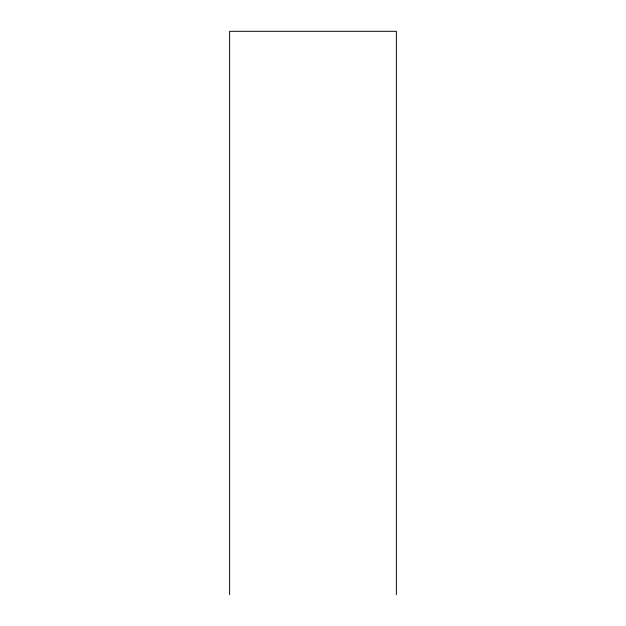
<?xml version="1.0" encoding="UTF-8"?>
<svg xmlns="http://www.w3.org/2000/svg" width="626" height="626" viewBox="0 0 626 626"><rect width="100%" height="100%" fill="white"/><g stroke="black" fill="none" stroke-linecap="round" stroke-linejoin="round"><path stroke-width="0.94" d="M396.375 594.7L396.375 31.3L229.625 31.3L229.625 594.7"/></g></svg>
